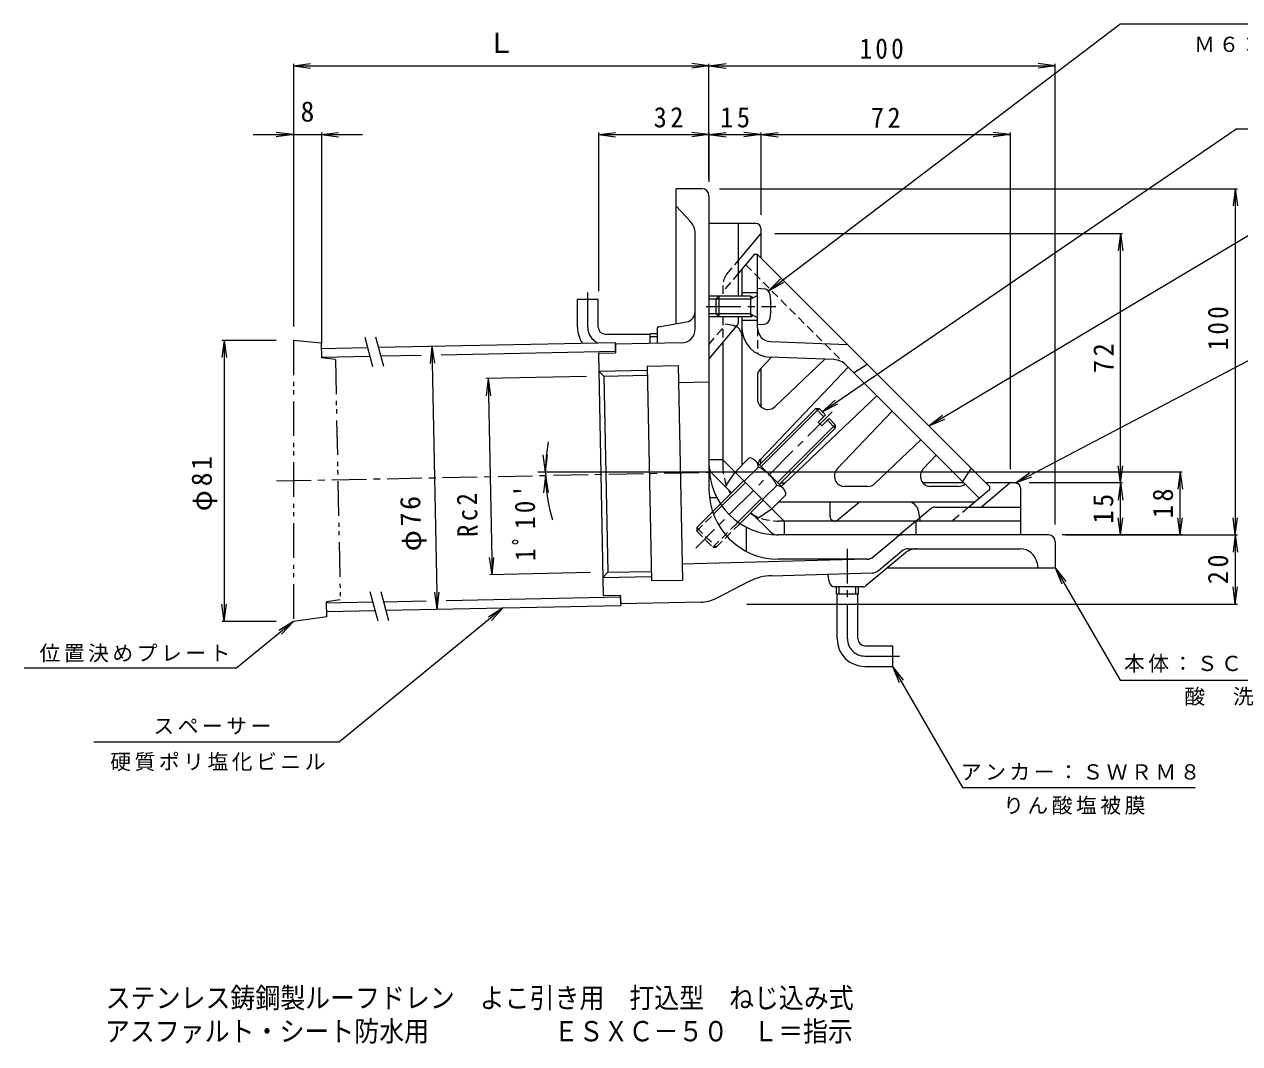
# Model space of a CAD drawing. Units: millimetres, scale not verified. Extents: x -190 to 359, y -275 to 234.
# Drawn here: x -190.1 to 160.9, y -275 to 19.5 of the extents above; entities that cross this region are included whole.
import ezdxf
from ezdxf.enums import TextEntityAlignment as Align

# ---------------------------------------------------------------- set-up
doc = ezdxf.new("R2010")
doc.units = ezdxf.units.MM
doc.header["$LTSCALE"] = 2
for name, pattern in [('CHAIN1', [8, 5, -1, 1, -1]), ('DASHED1', [1.8, 1.2, -0.6]), ('DOUBLE_CHAIN1', [8.8, 5, -1, 0.6, -0.6, 0.6, -1])]:
    doc.linetypes.add(name, pattern=pattern)
for name, color, linetype, lineweight in [('0-0_通り芯', 3, 'Continuous', 9), ('0-1_躯体', 2, 'Continuous', 9), ('0-2_仕上', 6, 'Continuous', 9), ('0-3_建具', 7, 'Continuous', 9), ('0-4_その他', 7, 'Continuous', 9), ('0-5_寸法', 7, 'Continuous', 9)]:
    doc.layers.add(name, color=color, linetype=linetype, lineweight=lineweight)
doc.layers.add('F-5_F-5ﾚｲﾔ', color=2, linetype='Continuous')
doc.styles.add('ＭＳ ゴシック', font='')
doc.styles.get('ＭＳ ゴシック').set_extended_font_data('MS Gothic')

msp = doc.modelspace()

# ---------------------------------------------------------------- linework, layer by layer
at = {"layer": '0-0_通り芯'}
for p, q in [((5.616, -28.004), (-1.884, -28.004)), ((-1.884, -67.052), (-1.884, -28.004)), ((7.616, -30.004), (7.616, -115.004)), ((2.273, -37.462), (-1.884, -33.004)), ((3.616, -68.535), (3.616, -40.872)), ((-24.384, -60.004), (-30.384, -60.004)), ((-30.384, -68.004), (-30.384, -60.004)), ((-24.384, -68.004), (-24.384, -60.004)), ((-6.973, -67.929), (1.153, -66.452)), ((-22.384, -70.004), (-9.384, -70.004)), ((-9.384, -69.829), (-7.384, -69.829)), ((-9.384, -72.709), (-9.384, -69.829)), ((-7.384, -68.421), (-7.384, -72.678)), ((-0.302, -72.534), (-19.385, -72.923)), ((-19.385, -72.923), (-19.334, -75.414)), ((-9.384, -70.644), (-7.384, -70.644)), ((-24.333, -75.516), (-19.334, -75.414)), ((-24.227, -80.708), (-10.23, -80.423)), ((-24.227, -80.708), (-22.718, -82.157)), ((-10.254, -79.23), (-1.256, -79.047)), ((-10.254, -79.23), (-8.992, -141.217)), ((-1.256, -79.047), (0.006, -141.034)), ((-22.718, -82.157), (-10.2, -81.902)), ((-22.718, -82.157), (-21.565, -138.801)), ((-1.156, -83.989), (7.616, -83.811)), ((7.616, -109.873), (-41.839, -109.873)), ((9.883, -117.252), (7.743, -117.252)), ((18.368, -125.737), (18.368, -132.737)), ((105.616, -128.004), (27.616, -128.004)), ((55.075, -134.332), (61.78, -128.706)), ((64.331, -133.174), (53.034, -142.653)), ((56.578, -138.292), (63.236, -132.706)), ((65.164, -132.004), (97.443, -132.004)), ((107.616, -130.004), (107.616, -137.504)), ((53.229, -135.033), (-0.086, -136.489)), ((53.182, -135.004), (27.616, -135.004)), ((102.363, -136.11), (102.616, -137.504)), ((-23.014, -140.31), (-21.565, -138.801)), ((-23.014, -140.31), (-9.016, -140.025)), ((-21.565, -138.801), (-9.046, -138.546)), ((25.731, -139.785), (54.732, -138.993)), ((42.392, -141.772), (41.941, -139.293)), ((59.171, -137.504), (107.616, -137.504)), ((-8.992, -141.217), (0.006, -141.034)), ((19.34, -141.41), (9.657, -146.335)), ((52.07, -143.004), (43.868, -143.004)), ((44.441, -145.004), (44.441, -143.004)), ((45.256, -145.004), (45.256, -143.004)), ((49.976, -145.004), (49.976, -143.004)), ((-17.858, -147.891), (-17.909, -145.4)), ((44.616, -158.004), (44.616, -145.004)), ((50.616, -158.004), (50.616, -145.004)), ((5.327, -147.419), (-17.858, -147.891)), ((52.616, -160.004), (60.616, -160.004)), ((60.616, -160.004), (60.616, -166.004)), ((52.616, -166.004), (60.616, -166.004))]:
    msp.add_line(p, q, dxfattribs=at)
at = {"layer": '0-0_通り芯', "linetype": 'CHAIN1'}
for p, q in [((-27.384, -68.004), (-27.384, -57.004)), ((-117.295, -112.416), (14.747, -109.727)), ((47.616, -158.004), (47.616, -132.004)), ((52.616, -163.004), (63.616, -163.004))]:
    msp.add_line(p, q, dxfattribs=at)
at = {"layer": '0-0_通り芯'}
for points in [[(-24.333, -75.516), (-22.908, -145.501), (-17.909, -145.4)], [(44.441, -145.004), (50.791, -145.004), (50.791, -143.004)]]:
    msp.add_lwpolyline(points, dxfattribs=at)
for centre, radius, start, end in [((5.616, -30.004), 2, 0, 90), ((-1.384, -40.872), 5, 0, 42.99986), ((0.616, -63.5), 3, 280.30515, 0), ((-22.384, -68.004), 8, 180, 215.14342), ((-22.384, -68.004), 2, 180, 270), ((-6.884, -68.421), 0.5, 100.30612, 180), ((-0.384, -68.535), 4, 271.16647, 0), ((27.616, -108.004), 20, 180, 270), ((27.616, -115.004), 20, 180, 270), ((63.708, -131.004), 3, 90, 130.00003), ((105.616, -130.004), 2, 0, 90), ((65.164, -135.004), 3, 90, 130.00003), ((67.545, -137.004), 5, 90, 129.99995), ((97.443, -137.004), 5, 10.30489, 90), ((53.182, -132.004), 3, 270, 310.00003), ((53.147, -132.034), 3, 271.56439, 310.00003), ((26.14, -154.78), 15, 91.56477, 116.9595), ((54.65, -135.994), 3, 271.56487, 309.99988), ((43.868, -141.504), 1.5, 190.30476, 270), ((52.07, -141.504), 1.5, 270, 310.00034), ((5.124, -137.421), 10, 271.1667, 296.95941), ((52.616, -158.004), 8, 180, 270), ((52.616, -158.004), 2, 180, 270)]:
    msp.add_arc(centre, radius, start, end, dxfattribs=at)
at = {"layer": '0-0_通り芯', "linetype": 'CHAIN1'}
for centre, end in [((-22.384, -68.004), 244.57349), ((52.616, -158.004), 270)]:
    msp.add_arc(centre, 5, 180, end, dxfattribs=at)
at = {"layer": '0-1_躯体'}
for p, q in [((21.116, -38.004), (7.616, -38.004)), ((16.116, -59.004), (16.116, -38.004)), ((16.116, -48.75), (22.616, -41.004)), ((22.616, -39.504), (22.616, -48.004)), ((10.486, -59.004), (7.616, -59.004)), ((9.616, -59.874), (7.616, -59.874)), ((9.616, -64.134), (7.616, -64.134)), ((10.486, -65.004), (7.616, -65.004)), ((16.116, -66.458), (16.116, -65.004)), ((15.765, -67.422), (7.616, -77.134)), ((11.616, -72.367), (11.616, -106.326)), ((22.616, -79.898), (22.616, -91.01)), ((22.223, -107.74), (38.435, -91.528)), ((22.718, -108.235), (39.425, -91.528)), ((38.435, -91.528), (39.425, -91.528)), ((38.435, -91.528), (40.733, -93.826)), ((39.107, -95.453), (41.228, -93.331)), ((39.425, -91.528), (41.228, -93.331)), ((40.167, -96.513), (42.289, -94.392)), ((42.289, -94.392), (44.092, -96.195)), ((27.385, -112.902), (44.092, -96.195)), ((27.88, -113.397), (44.092, -97.185)), ((39.107, -95.453), (40.167, -96.513)), ((41.794, -94.887), (44.092, -97.185)), ((44.092, -96.195), (44.092, -97.185)), ((11.616, -106.326), (7.616, -106.326)), ((19.238, -105.776), (15.152, -109.862)), ((21.891, -108.429), (17.805, -112.515)), ((21.075, -106.592), (29.028, -114.545)), ((22.616, -107.347), (22.616, -106.038)), ((8.496, -110.277), (14.091, -115.872)), ((12.323, -114.104), (15.152, -109.862)), ((10.458, -119.505), (17.626, -112.336)), ((10.892, -120.061), (18.121, -112.831)), ((27.191, -113.729), (23.105, -117.815)), ((28.273, -113.004), (29.582, -113.004)), ((81.252, -113.004), (69.416, -113.004)), ((94.616, -113.004), (86.274, -120.004)), ((96.116, -113.004), (87.616, -113.004)), ((97.616, -114.504), (97.616, -128.004)), ((15.559, -124.727), (22.788, -117.498)), ((16.115, -125.162), (23.283, -117.993)), ((29.844, -116.382), (25.758, -120.468)), ((42.507, -118.504), (42.507, -122.538)), ((51.062, -118.504), (44.916, -123.661)), ((19.748, -121.529), (25.344, -127.125)), ((21.516, -123.297), (25.758, -120.468)), ((71.732, -120.355), (62.616, -128.004)), ((72.696, -120.004), (97.616, -120.004)), ((97.616, -124.004), (29.294, -124.004)), ((67.383, -124.004), (67.383, -128.004))]:
    msp.add_line(p, q, dxfattribs=at)
at = {"layer": '0-1_躯体', "linetype": 'DASHED1'}
for p, q in [((12.786, -52.719), (16.116, -48.75)), ((11.616, -55.933), (11.616, -59.004)), ((11.616, -65.004), (11.616, -72.367)), ((7.616, -73.004), (11.616, -68.237)), ((11.616, -106.326), (11.616, -108.004)), ((4.069, -126.884), (10.893, -120.061)), ((4.069, -125.894), (4.069, -126.884)), ((4.069, -125.894), (9.726, -131.55)), ((8.736, -131.55), (15.559, -124.727)), ((9.726, -131.55), (16.115, -125.162)), ((29.294, -124.004), (27.616, -124.004)), ((4.069, -126.884), (8.736, -131.55)), ((8.736, -131.55), (9.726, -131.55))]:
    msp.add_line(p, q, dxfattribs=at)
at = {"layer": '0-1_躯体', "linetype": 'CHAIN1'}
msp.add_line((6.813, -62.004), (26.929, -62.004), dxfattribs=at)
at = {"layer": '0-1_躯体', "color": 3, "linetype": 'CHAIN1'}
msp.add_line((43.187, -92.433), (3.825, -131.795), dxfattribs=at)
at = {"layer": '0-1_躯体', "linetype": 'DOUBLE_CHAIN1'}
msp.add_line((4.069, -125.894), (10.458, -119.505), dxfattribs=at)
at = {"layer": '0-1_躯体'}
msp.add_lwpolyline([(11.616, -106.326), (29.294, -124.004), (29.294, -128.004)], dxfattribs=at)
for centre, radius, start, end in [((21.116, -39.504), 1.5, 0, 90), ((14.616, -66.458), 1.5, 319.99997, 0), ((10.617, -108.155), 3, 177.11079, 224.99966), ((19.095, -108.572), 2.8, 2.92557, 87.07463), ((17.917, -117.703), 10.089, 23.19786, 66.80214), ((27.048, -116.525), 2.8, 2.92572, 87.07428), ((96.116, -114.504), 1.5, 0, 90), ((43.973, -122.538), 1.466, 180, 309.99966), ((72.696, -121.504), 1.5, 90, 130.00003), ((27.465, -125.003), 3, 225.00034, 272.88921)]:
    msp.add_arc(centre, radius, start, end, dxfattribs=at)
at = {"layer": '0-1_躯体', "linetype": 'DASHED1'}
for centre, radius, start, end in [((16.616, -55.933), 5, 140.00005, 180), ((27.616, -108.004), 16, 180, 210.52126), ((27.616, -108.004), 16, 239.47624, 270)]:
    msp.add_arc(centre, radius, start, end, dxfattribs=at)
at = {"layer": '0-2_仕上'}
for p, q in [((20.616, -47.004), (16.116, -52.367)), ((21.616, -47.004), (20.616, -47.004)), ((21.616, -47.004), (88.616, -114.004)), ((21.616, -56.754), (21.616, -47.004)), ((17.116, -51.175), (17.116, -59.004)), ((17.116, -58.004), (21.616, -58.004)), ((17.116, -65.004), (17.116, -107.897)), ((17.116, -66.004), (21.616, -66.004)), ((21.616, -68.155), (21.616, -66.004)), ((25.463, -72.152), (47.616, -73.004)), ((22.44, -80.084), (25.686, -76.664)), ((43.723, -77.358), (25.29, -76.649)), ((47.775, -79.527), (22.453, -106.211)), ((26.681, -90.95), (41.111, -77.257)), ((47.067, -78.818), (85.7, -117.451)), ((49.384, -81.136), (53.273, -78.661)), ((21.616, -82.149), (21.616, -88.774)), ((56.094, -87.845), (29.409, -113.168)), ((44.67, -108.939), (60.503, -92.255)), ((55.537, -113.18), (68.822, -100.573)), ((69.476, -108.939), (73.231, -104.982)), ((83.313, -108.701), (80.838, -112.59)), ((53.472, -114.004), (46.846, -114.004)), ((79.612, -114.004), (71.652, -114.004)), ((88.616, -115.004), (82.658, -120.004)), ((88.616, -114.004), (88.616, -115.004)), ((84.445, -118.504), (27.723, -118.504)), ((68.064, -120.967), (68.453, -123.106))]:
    msp.add_line(p, q, dxfattribs=at)
at = {"layer": '0-2_仕上', "linetype": 'DASHED1'}
for p, q in [((16.116, -52.367), (11.616, -57.73)), ((18.169, -49.921), (47.067, -78.818)), ((14.653, -67.556), (11.611, -67.004)), ((21.616, -68.155), (21.616, -75.655)), ((82.658, -120.004), (77.891, -124.004)), ((68.453, -123.106), (68.616, -124.004))]:
    msp.add_line(p, q, dxfattribs=at)
at = {"layer": '0-2_仕上', "color": 4}
for p, q in [((9.616, -59.874), (10.486, -59.004)), ((10.486, -59.004), (10.486, -65.004)), ((19.616, -59.004), (10.486, -59.004)), ((19.616, -59.874), (21.489, -58.822)), ((19.616, -59.004), (19.616, -65.004)), ((19.616, -59.004), (20.38, -59.445)), ((21.616, -56.754), (23.519, -56.92)), ((21.616, -67.254), (21.616, -56.754)), ((19.616, -59.874), (9.616, -59.874)), ((9.616, -59.874), (9.616, -64.134)), ((9.616, -64.134), (10.486, -65.004)), ((19.616, -64.134), (9.616, -64.134)), ((19.616, -65.004), (10.486, -65.004)), ((19.616, -64.134), (21.489, -65.186)), ((19.616, -65.004), (20.38, -64.563)), ((21.616, -67.254), (23.519, -67.087))]:
    msp.add_line(p, q, dxfattribs=at)
for centre, radius, start, end in [((21.366, -58.604), 0.25, 299.32918, 0), ((23.345, -58.913), 2, 6.33817, 85.00002), ((-4.484, -62.004), 30, 353.6618, 6.3382), ((21.366, -65.404), 0.25, 0, 60.67082), ((23.345, -65.095), 2, 274.99998, 353.66183)]:
    msp.add_arc(centre, radius, start, end, dxfattribs=at)
at = {"layer": '0-2_仕上', "linetype": 'DASHED1'}
msp.add_arc((14.116, -70.508), 3, 63.89326, 79.70404, dxfattribs=at)
at = {"layer": '0-2_仕上'}
for centre, radius, start, end in [((14.116, -70.508), 3, 0, 63.89326), ((25.616, -68.155), 8.5, 180, 267.79736), ((25.616, -68.155), 4, 180, 267.79758), ((24.616, -82.149), 3, 136.49954, 179.99966), ((43.531, -82.354), 5, 44.99989, 87.79738), ((24.616, -88.774), 3, 180.00034, 313.49998), ((24.629, -108.276), 3, 136.50002, 161.15651), ((46.846, -111.004), 3, 136.50002, 269.99966), ((71.652, -111.004), 3, 136.50002, 270), ((27.344, -110.992), 3, 288.84221, 313.49998), ((53.472, -111.004), 3, 270.00034, 313.50046), ((79.612, -111.004), 3, 270, 310.13972), ((65.113, -121.504), 3, 10.3046, 90)]:
    msp.add_arc(centre, radius, start, end, dxfattribs=at)
at = {"layer": '0-3_建具', "linetype": 'DOUBLE_CHAIN1'}
for p, q in [((-104.365, -72.645), (-112.384, -71.826)), ((-112.384, -71.826), (-112.384, -153.01)), ((-104.365, -72.645), (-104.279, -76.894)), ((-100.269, -77.312), (-104.279, -76.894)), ((-100.269, -77.312), (-98.854, -146.798)), ((-98.854, -146.798), (-102.843, -147.379)), ((-102.757, -151.629), (-102.843, -147.379)), ((-102.757, -151.629), (-112.384, -153.01))]:
    msp.add_line(p, q, dxfattribs=at)
at = {"layer": '0-3_建具'}
for p, q in [((-91.778, -70.888), (-89.513, -79.344)), ((-88.689, -70.825), (-86.424, -79.281)), ((-90.282, -144.373), (-88.016, -152.829)), ((-87.193, -144.31), (-84.927, -152.766))]:
    msp.add_line(p, q, dxfattribs=at)
at = {"layer": '0-3_建具', "color": 4}
for p, q in [((-87.89, -73.81), (-19.395, -72.415)), ((-19.344, -74.914), (-19.395, -72.415)), ((-104.335, -74.145), (-90.979, -73.873)), ((-104.284, -76.644), (-90.312, -76.359)), ((-87.223, -76.297), (-75.544, -76.059)), ((-69.717, -75.94), (-19.344, -74.914)), ((-102.838, -147.629), (-89.482, -147.357)), ((-86.393, -147.294), (-74.099, -147.044)), ((-68.272, -146.925), (-17.899, -145.9)), ((-17.899, -145.9), (-17.848, -148.399)), ((-102.787, -150.129), (-88.816, -149.844)), ((-85.727, -149.781), (-17.848, -148.399))]:
    msp.add_line(p, q, dxfattribs=at)
at = {"layer": '0-4_その他'}
for p, q in [((-112.384, 7.491), (-107.426, 8.144)), ((-112.384, 8.091), (-112.384, -67.826)), ((-112.384, 7.491), (7.616, 7.491)), ((-112.384, 7.491), (-107.426, 6.839)), ((7.616, 7.491), (2.659, 8.144)), ((7.616, 7.491), (2.659, 6.839)), ((7.616, 7.491), (12.574, 8.144)), ((7.616, -25.004), (7.616, 8.091)), ((7.616, 7.491), (107.616, 7.491)), ((7.616, 7.491), (12.574, 6.839)), ((107.616, 7.491), (102.659, 8.144)), ((107.616, 7.491), (102.659, 6.839)), ((107.616, -125.004), (107.616, 8.091)), ((-124.002, -12.368), (-92.44, -12.368)), ((-112.384, -12.368), (-117.341, -11.715)), ((-112.384, -12.368), (-117.341, -13.021)), ((-104.284, -12.368), (-99.327, -11.715)), ((-104.284, -11.768), (-104.284, -72.644)), ((-104.284, -12.368), (-99.327, -13.021)), ((-24.333, -12.368), (-19.376, -11.715)), ((-24.333, -11.768), (-24.333, -57.584)), ((-24.333, -12.368), (7.616, -12.368)), ((-24.333, -12.368), (-19.376, -13.021)), ((7.616, -12.368), (2.659, -11.715)), ((7.616, -12.368), (2.659, -13.021)), ((7.616, -12.368), (12.574, -11.715)), ((7.616, -11.768), (7.616, -26.004)), ((7.616, -12.368), (22.616, -12.368)), ((7.616, -12.368), (12.574, -13.021)), ((22.616, -12.368), (17.659, -11.715)), ((22.616, -12.368), (17.659, -13.021)), ((22.616, -12.368), (27.574, -11.715)), ((22.616, -11.768), (22.616, -35.504)), ((22.616, -12.368), (94.616, -12.368)), ((22.616, -12.368), (27.574, -13.021)), ((94.616, -12.368), (89.659, -11.715)), ((94.616, -12.368), (89.659, -13.021)), ((94.616, -11.768), (94.616, -109.004)), ((10.616, -28.004), (160.216, -28.004)), ((159.616, -28.004), (158.964, -32.961)), ((159.616, -28.004), (159.616, -128.004)), ((159.616, -28.004), (160.269, -32.961)), ((127.054, -41.004), (26.616, -41.004)), ((126.454, -41.004), (125.801, -45.961)), ((126.454, -113.004), (126.454, -41.004)), ((126.454, -41.004), (127.106, -45.961)), ((-132.384, -71.826), (-133.036, -76.783)), ((-117.384, -71.826), (-132.984, -71.826)), ((-132.384, -71.826), (-132.384, -153.01)), ((-132.384, -71.826), (-131.731, -76.783)), ((-72.384, -73.494), (-72.936, -78.463)), ((-72.384, -73.494), (-70.837, -149.478)), ((-72.384, -73.494), (-71.631, -78.437)), ((-27.717, -82.258), (-56.79, -82.85)), ((-56.19, -82.838), (-56.742, -87.808)), ((-56.19, -82.838), (-55.037, -139.482)), ((-56.19, -82.838), (-55.437, -87.781)), ((-39.627, -109.873), (-40.279, -104.915)), ((-39.627, -109.873), (-38.974, -104.915)), ((126.454, -113.004), (125.801, -108.047)), ((126.454, -113.004), (127.106, -108.047)), ((-39.617, -110.834), (-40.169, -115.804)), ((-39.617, -110.834), (-38.864, -115.777)), ((144.285, -109.873), (7.616, -109.873)), ((143.685, -109.873), (143.033, -114.83)), ((143.685, -128.004), (143.685, -109.873)), ((143.685, -109.873), (144.338, -114.83)), ((127.054, -113.004), (100.116, -113.004)), ((126.454, -113.004), (125.801, -117.961)), ((126.454, -128.004), (126.454, -113.004)), ((126.454, -113.004), (127.106, -117.961)), ((126.454, -128.004), (125.801, -123.047)), ((126.454, -128.004), (127.106, -123.047)), ((143.685, -128.004), (143.033, -123.047)), ((143.685, -128.004), (144.338, -123.047)), ((159.616, -128.004), (158.964, -123.047)), ((159.616, -128.004), (160.269, -123.047)), ((144.285, -128.004), (109.616, -128.004)), ((110.616, -128.004), (160.216, -128.004)), ((159.616, -128.004), (158.964, -132.961)), ((159.616, -128.004), (159.616, -148.004)), ((159.616, -128.004), (160.269, -132.961)), ((-55.037, -139.482), (-55.79, -134.54)), ((-55.037, -139.482), (-54.485, -134.513)), ((-26.564, -138.903), (-55.637, -139.495)), ((159.616, -148.004), (158.964, -143.047)), ((159.616, -148.004), (160.269, -143.047)), ((-70.837, -149.478), (-71.59, -144.535)), ((-70.837, -149.478), (-70.285, -144.509)), ((-132.384, -153.01), (-133.036, -148.053)), ((-132.384, -153.01), (-131.731, -148.053)), ((18.584, -148.004), (160.216, -148.004)), ((-117.384, -153.01), (-132.984, -153.01))]:
    msp.add_line(p, q, dxfattribs=at)
msp.add_arc((7.617, -109.873), 47.244, 169.31841, 196.93636, dxfattribs=at)
at = {"layer": '0-5_寸法'}
for p, q in [((24.759, -57.499), (126.242, 19.501)), ((205.138, 19.501), (126.242, 19.501)), ((40.326, -92.43), (159.779, -10.756)), ((231.899, -10.756), (159.779, -10.756)), ((71.15, -96.538), (165.877, -39.964)), ((24.759, -57.499), (28.314, -53.982)), ((24.759, -57.499), (29.103, -55.022)), ((96.116, -113.004), (179.396, -69.207)), ((40.326, -92.43), (44.05, -89.093)), ((40.326, -92.43), (44.787, -90.171)), ((71.15, -96.538), (75.072, -93.436)), ((71.15, -96.538), (75.741, -94.556)), ((96.116, -113.004), (100.2, -110.119)), ((96.116, -113.004), (100.808, -111.274)), ((107.616, -137.504), (126.366, -169.98)), ((107.616, -137.504), (110.66, -141.471)), ((107.616, -137.504), (109.53, -142.123)), ((-51.787, -149.09), (-99.081, -187.809)), ((-51.787, -149.09), (-56.036, -151.726)), ((-51.787, -149.09), (-55.21, -152.735)), ((-112.384, -153.01), (-128.749, -166.408)), ((-112.384, -153.01), (-116.633, -155.645)), ((-112.384, -153.01), (-115.806, -156.655)), ((-190.108, -166.408), (-128.749, -166.408)), ((60.616, -166.004), (80.827, -201.01)), ((60.616, -166.004), (63.66, -169.971)), ((60.616, -166.004), (62.53, -170.623)), ((126.366, -169.98), (181.958, -169.98)), ((-170.061, -187.809), (-99.081, -187.809)), ((80.827, -201.01), (148.038, -201.01))]:
    msp.add_line(p, q, dxfattribs=at)

# ---------------------------------------------------------------- texts
at = {"layer": '0-4_その他', "color": 2, "style": 'ＭＳ ゴシック'}
for s, p in [('Ｌ', (-56.384, 9.491)), ('8', (-110.334, -10.368))]:
    msp.add_text(s, height=5.865, dxfattribs=at).set_placement(p, align=Align.BOTTOM_LEFT)
at = {"layer": '0-4_その他', "color": 2, "char_height": 5.865, "attachment_point": 7, "style": 'ＭＳ ゴシック'}
for s, insert in [('\\T1.27;\\W0.9;100', (51.116, 9.491)), ('\\T1.27;\\W0.95;32', (-8.358, -10.368)), ('\\T1.27;\\W0.95;15', (10.866, -10.368)), ('\\T1.27;\\W0.95;72', (54.366, -10.368))]:
    msp.add_mtext(s, dxfattribs=dict(at, insert=insert))
for s, insert, rotation in [('\\T1.27;\\W0.9;100', (157.616, -74.688), 90), ('\\T1.27;\\W0.95;72', (124.454, -81.254), 90), ('\\T1.19;φ81', (-134.384, -121.168), 90), ("\\T1.28;\\W0.9;1ﾟ10'", (-42.381, -135.491), 90.583), ('\\T1.27;\\W0.95;18', (141.685, -123.188), 90), ('\\T1.19;φ76', (-73.886, -132.632), 91.167), ('\\T1.27;\\W0.9;Rc2', (-59.057, -128.561), 91.167), ('\\T1.27;\\W0.95;15', (124.454, -124.754), 90), ('\\T1.27;\\W0.95;20', (157.616, -142.254), 90)]:
    msp.add_mtext(s, dxfattribs=dict(at, insert=insert, rotation=rotation))
at = {"layer": '0-5_寸法', "char_height": 4.399, "attachment_point": 7, "style": 'ＭＳ ゴシック'}
for s, insert in [('\\T1.17;Ｍ６×１２', (147.74, 11.443)), ('\\T1.17;位置決めプレート', (-185.724, -164.839)), ('\\T1.17;本体：ＳＣＳ１３', (127.428, -167.805)), ('\\T1.17;酸\u3000洗', (144.899, -177.355)), ('\\T1.17;スペーサー', (-152.838, -185.681)), ('\\T1.17;硬質ポリ塩化ビニル', (-165.294, -196.231)), ('\\T1.17;アンカー：ＳＷＲＭ８', (80.353, -198.885)), ('\\T1.17;りん酸塩被膜', (92.566, -208.84))]:
    msp.add_mtext(s, dxfattribs=dict(at, insert=insert))
at = {"layer": 'F-5_F-5ﾚｲﾔ', "style": 'ＭＳ ゴシック', "width": 0.9}
for s, p in [('ステンレス鋳鋼製ルーフドレン\u3000よこ引き用\u3000打込型\u3000ねじ込み式', (-166.589, -266.433)), ('アスファルト・シート防水用\u3000\u3000\u3000\u3000\u3000ＥＳＸＣ－５０\u3000Ｌ＝指示', (-166.82, -276.063))]:
    msp.add_text(s, height=5.865, dxfattribs=at).set_placement(p, align=Align.BOTTOM_LEFT)

doc.saveas('drawing.dxf')
